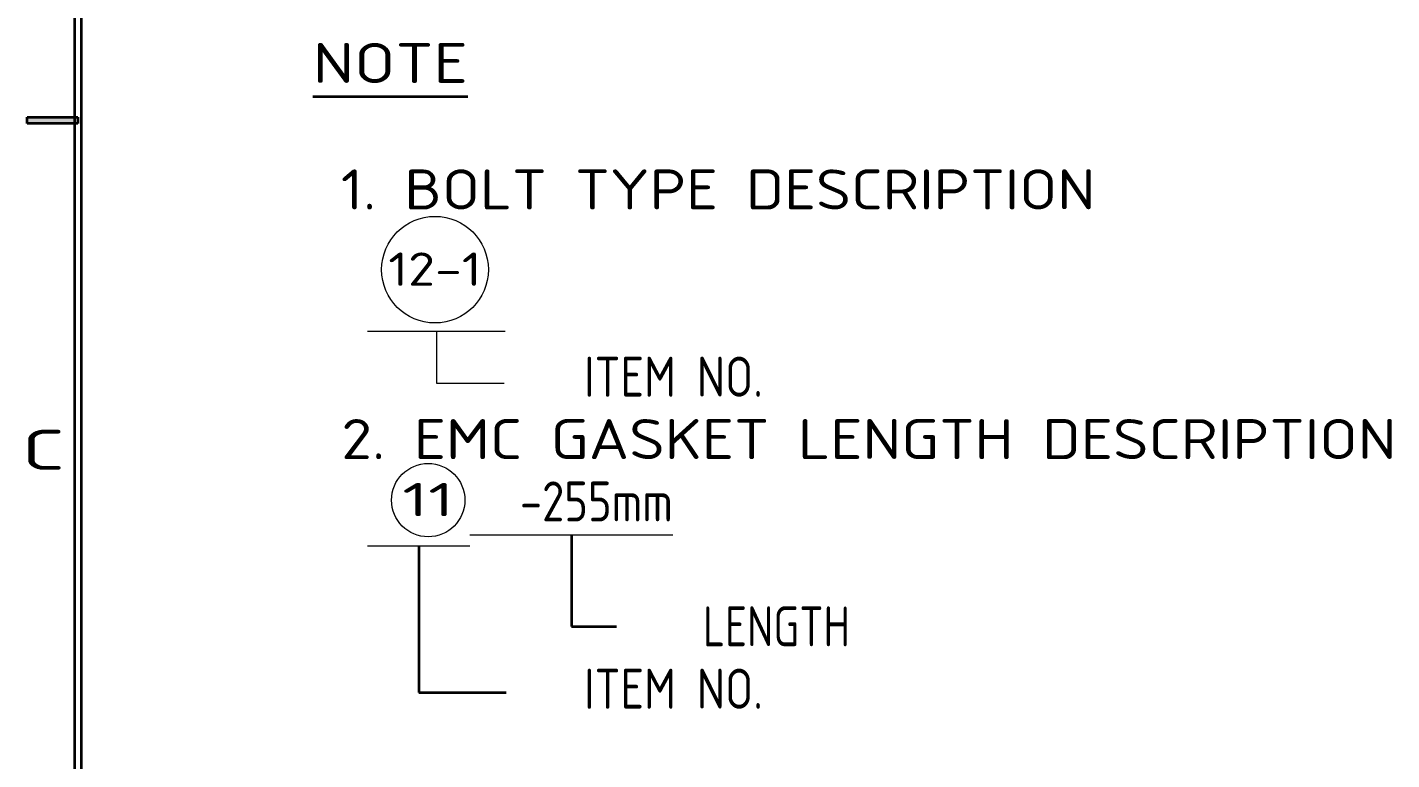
# Model space of a CAD drawing. Extents: x 23 to 587, y 4 to 413.
# Drawn here: x 26.2 to 128.5, y 270.5 to 325.5 of the extents above; entities that cross this region are included whole.
import ezdxf
from ezdxf.enums import TextEntityAlignment as Align

# ---------------------------------------------------------------- set-up
doc = ezdxf.new("R2010")
doc.units = 0
doc.layers.get('0').update_dxf_attribs({"lineweight": 13})
doc.layers.add('3', color=7, linetype='Continuous', lineweight=13)
doc.styles.get("Standard").update_dxf_attribs({"font": 'isocp.shx'})

# ---------------------------------------------------------------- blocks, each defined once
blk = doc.blocks.new('BLOCK6469')
at = {"layer": '3', "color": 7, "lineweight": 13}
blk.add_text('C', height=3, dxfattribs=at).set_placement((25.79, 292.29), (29.02, 292.29), align=Align.FIT)
blk = doc.blocks.new('BLOCK6622')
at = {"layer": '3', "color": 7, "lineweight": 5}
blk.add_solid([(26.2, 318.74), (26.2, 318.26), (30, 318.74), (30, 318.26)], dxfattribs=at)
blk = doc.blocks.new('BLOCK6947')
at = {"color": 7, "lineweight": 13}
blk.add_circle((48.66, 324.92), 2.75, dxfattribs=at)
blk.add_text('11', height=2.5, dxfattribs=at).set_placement((46.72, 323.71), (50.6, 323.71), align=Align.FIT)
blk = doc.blocks.new('BLOCK6948')
at = {"color": 7, "lineweight": 13}
blk.add_circle((49.17, 342.21), 4, dxfattribs=at)
blk.add_text('12-1', height=2.5, dxfattribs=at).set_placement((45.67, 341), (52.66, 341), align=Align.FIT)
blk = doc.blocks.new('BLOCK6949')
at = {"color": 7, "lineweight": 35, "ltscale": 0.291047}
blk.add_line((40, 355.21), (51.64, 355.21), dxfattribs=at)
at = {"color": 7, "lineweight": 13}
for s, p, p2 in [('NOTE', (40, 356.21), (51.64, 356.21)), (' 1. BOLT TYPE DESCRIPTION', (40, 346.73), (98.69, 346.73)), ('             ITEM NO.', (40, 332.68), (73.76, 332.68)), (' 2. EMC GASKET LENGTH DESCRIPTION', (40, 328), (121.27, 328)), ('          -255mm', (40, 323.32), (67.01, 323.32)), ('                    LENGTH', (40, 313.95), (80.29, 313.95)), ('             ITEM NO.', (40, 309.27), (73.76, 309.27))]:
    blk.add_text(s, height=3, dxfattribs=at).set_placement(p, p2, align=Align.FIT)

msp = doc.modelspace()

# ---------------------------------------------------------------- linework, layer by layer
at = {"color": 7, "lineweight": 13, "ltscale": 0.258348}
msp.add_line((51.711, 302.6894), (62.0449, 302.6894), dxfattribs=at)
at = {"color": 7, "lineweight": 13, "ltscale": 0.097594}
msp.add_line((56.8779, 302.6894), (56.8779, 298.7856), dxfattribs=at)
at = {"color": 7, "lineweight": 13, "ltscale": 0.126847}
msp.add_line((56.8779, 298.7856), (61.9518, 298.7856), dxfattribs=at)
at = {"color": 7, "lineweight": 13, "ltscale": 0.19215}
msp.add_line((51.711, 286.5885), (59.397, 286.5885), dxfattribs=at)
at = {"color": 7, "lineweight": 35, "ltscale": 0.275179}
msp.add_line((55.554, 286.5885), (55.554, 275.5814), dxfattribs=at)
at = {"color": 7, "lineweight": 13, "ltscale": 0.380349}
msp.add_line((59.397, 287.4076), (74.6109, 287.4076), dxfattribs=at)
at = {"color": 7, "lineweight": 35, "ltscale": 0.172087}
msp.add_line((67.004, 287.4076), (67.004, 280.5241), dxfattribs=at)
at = {"color": 7, "lineweight": 35, "ltscale": 0.084728}
msp.add_line((67.004, 280.5241), (70.3931, 280.5241), dxfattribs=at)
at = {"color": 7, "lineweight": 35, "ltscale": 0.163837}
msp.add_line((55.554, 275.5814), (62.1074, 275.5814), dxfattribs=at)
at = {"layer": '3', "color": 7, "lineweight": 35}
for p, q in [((29.7625, 9.7625), (29.7625, 407)), ((30.2375, 407), (30.2375, 10.2375))]:
    msp.add_line(p, q, dxfattribs=at)
at = {"layer": '3', "color": 7, "lineweight": 35, "ltscale": 0.011875}
for p, q in [((26.2, 318.2625), (26.2, 318.7375)), ((30, 318.7375), (30, 318.2625))]:
    msp.add_line(p, q, dxfattribs=at)
at = {"layer": '3', "color": 7, "lineweight": 35, "ltscale": 0.095}
for p, q in [((26.2, 318.7375), (30, 318.7375)), ((30, 318.2625), (26.2, 318.2625))]:
    msp.add_line(p, q, dxfattribs=at)

# ---------------------------------------------------------------- block references
at = {"lineweight": 0}
for name in ['BLOCK6949', 'BLOCK6948', 'BLOCK6947']:
    msp.add_blockref(name, (7.6021, -34.9045), dxfattribs=at)
at = {"layer": '3', "lineweight": 0}
for name in ['BLOCK6622', 'BLOCK6469']:
    msp.add_blockref(name, (0, 0), dxfattribs=at)

doc.saveas('drawing.dxf')
